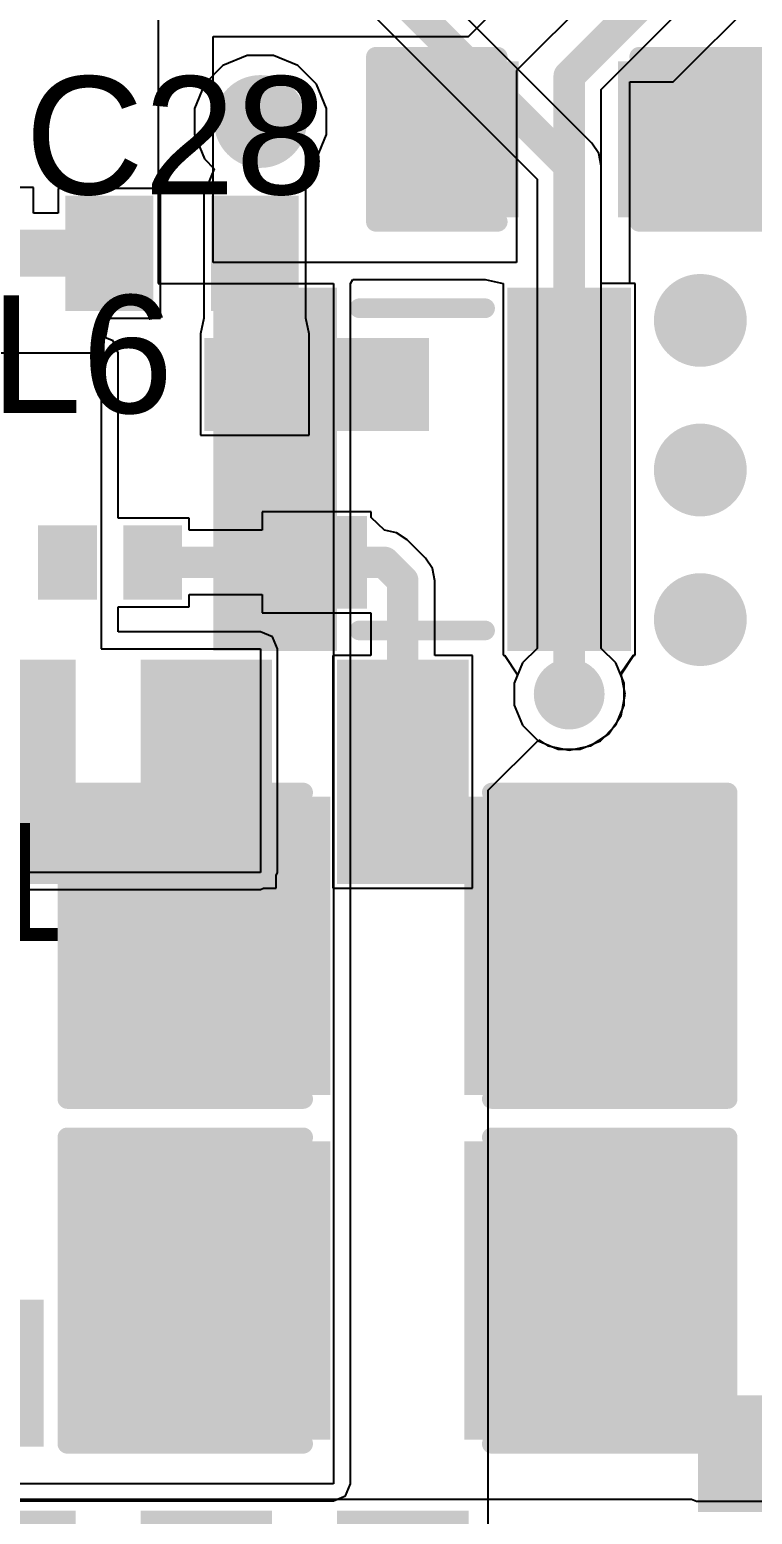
# Model space of a CAD drawing. Header units: millimetres. Extents: x -12 to 5428, y 0 to 5422.
# Drawn here: x 2.2 to 6.87, y 9.81 to 19.4 of the extents above; entities that cross this region are included whole.
import ezdxf

# ---------------------------------------------------------------- set-up
doc = ezdxf.new("R2010")
doc.units = ezdxf.units.MM
for name, color, linetype in [('BottomLayer', 5, 'Continuous'), ('BottomPaste', 16, 'Continuous'), ('BottomSolder', 6, 'Continuous'), ('TopLayer', 1, 'Continuous'), ('TopOverlay', 2, 'Continuous'), ('TopPaste', 8, 'Continuous'), ('TopSolder', 216, 'Continuous'), ('ViaHoleLayer', 16, 'Continuous')]:
    doc.layers.add(name, color=color, linetype=linetype)
doc.styles.add('Arial', font='', dxfattribs={"height": 0.2})
doc.styles.get('Arial').set_extended_font_data('Arial')

# ---------------------------------------------------------------- blocks, each defined once
blk = doc.blocks.new('R___0402_B_21')
at = {"layer": 'BottomLayer'}
for points in [[(-0.2413, 0.3175), (-0.2413, -0.3175), (-0.6985, -0.3175), (-0.6985, 0.3175)], [(0.6985, 0.3175), (0.6985, -0.3175), (0.2413, -0.3175), (0.2413, 0.3175)]]:
    blk.add_hatch(color=5, dxfattribs=at).paths.add_polyline_path(points)
at = {"layer": 'BottomPaste'}
for points in [[(-0.2413, 0.3175), (-0.2413, -0.3175), (-0.6985, -0.3175), (-0.6985, 0.3175)], [(0.6985, 0.3175), (0.6985, -0.3175), (0.2413, -0.3175), (0.2413, 0.3175)]]:
    blk.add_hatch(color=16, dxfattribs=at).paths.add_polyline_path(points)
at = {"layer": 'BottomSolder'}
for points in [[(-0.1863, 0.3725), (-0.1863, -0.3725), (-0.7535, -0.3725), (-0.7535, 0.3725)], [(0.7535, 0.3725), (0.7535, -0.3725), (0.1863, -0.3725), (0.1863, 0.3725)]]:
    blk.add_hatch(color=6, dxfattribs=at).paths.add_polyline_path(points)
blk = doc.blocks.new('R___0201_B_22')
at = {"layer": 'BottomLayer'}
for points in [[(-0.41, 0.185), (-0.14, 0.185), (-0.14, -0.185), (-0.41, -0.185)], [(0.14, 0.185), (0.41, 0.185), (0.41, -0.185), (0.14, -0.185)]]:
    blk.add_hatch(color=5, dxfattribs=at).paths.add_polyline_path(points)
at = {"layer": 'BottomPaste'}
for points in [[(-0.41, 0.185), (-0.14, 0.185), (-0.14, -0.185), (-0.41, -0.185)], [(0.14, 0.185), (0.41, 0.185), (0.41, -0.185), (0.14, -0.185)]]:
    blk.add_hatch(color=16, dxfattribs=at).paths.add_polyline_path(points)
at = {"layer": 'BottomSolder'}
for points in [[(-0.465, 0.24), (-0.085, 0.24), (-0.085, -0.24), (-0.465, -0.24)], [(0.085, 0.24), (0.465, 0.24), (0.465, -0.24), (0.085, -0.24)]]:
    blk.add_hatch(color=6, dxfattribs=at).paths.add_polyline_path(points)
blk = doc.blocks.new('SOT_723_B_23')
at = {"layer": 'BottomLayer'}
for points in [[(-0.65, 0.8), (-0.15, 0.8), (-0.15, 0.35), (-0.65, 0.35)], [(0.15, 0.8), (0.65, 0.8), (0.65, 0.35), (0.15, 0.35)], [(-0.25, -0.35), (0.25, -0.35), (0.25, -0.8), (-0.25, -0.8)]]:
    blk.add_hatch(color=5, dxfattribs=at).paths.add_polyline_path(points)
at = {"layer": 'BottomPaste'}
for points in [[(-0.65, 0.8), (-0.15, 0.8), (-0.15, 0.35), (-0.65, 0.35)], [(0.15, 0.8), (0.65, 0.8), (0.65, 0.35), (0.15, 0.35)], [(-0.25, -0.35), (0.25, -0.35), (0.25, -0.8), (-0.25, -0.8)]]:
    blk.add_hatch(color=16, dxfattribs=at).paths.add_polyline_path(points)
at = {"layer": 'BottomSolder'}
for points in [[(-0.725, 0.875), (-0.075, 0.875), (-0.075, 0.275), (-0.725, 0.275)], [(0.075, 0.875), (0.725, 0.875), (0.725, 0.275), (0.075, 0.275)], [(-0.325, -0.275), (0.325, -0.275), (0.325, -0.875), (-0.325, -0.875)]]:
    blk.add_hatch(color=6, dxfattribs=at).paths.add_polyline_path(points)
blk = doc.blocks.new('SOP_8_B_24')
at = {"layer": 'BottomLayer'}
for points in [[(-3.4, 2.255), (-2.1, 2.255), (-2.1, 1.555), (-3.4, 1.555)], [(2.1, 2.255), (3.4, 2.255), (3.4, 1.555), (2.1, 1.555)], [(-3.4, 0.985), (-2.1, 0.985), (-2.1, 0.285), (-3.4, 0.285)], [(2.1, 0.985), (3.4, 0.985), (3.4, 0.285), (2.1, 0.285)], [(-3.4, -0.285), (-2.1, -0.285), (-2.1, -0.985), (-3.4, -0.985)], [(2.1, -0.285), (3.4, -0.285), (3.4, -0.985), (2.1, -0.985)], [(-3.4, -1.555), (-2.1, -1.555), (-2.1, -2.255), (-3.4, -2.255)], [(2.1, -1.555), (3.4, -1.555), (3.4, -2.255), (2.1, -2.255)]]:
    blk.add_hatch(color=5, dxfattribs=at).paths.add_polyline_path(points)
at = {"layer": 'BottomPaste'}
for points in [[(-3.4, 2.255), (-2.1, 2.255), (-2.1, 1.555), (-3.4, 1.555)], [(2.1, 2.255), (3.4, 2.255), (3.4, 1.555), (2.1, 1.555)], [(-3.4, 0.985), (-2.1, 0.985), (-2.1, 0.285), (-3.4, 0.285)], [(2.1, 0.985), (3.4, 0.985), (3.4, 0.285), (2.1, 0.285)], [(-3.4, -0.285), (-2.1, -0.285), (-2.1, -0.985), (-3.4, -0.985)], [(2.1, -0.285), (3.4, -0.285), (3.4, -0.985), (2.1, -0.985)], [(-3.4, -1.555), (-2.1, -1.555), (-2.1, -2.255), (-3.4, -2.255)], [(2.1, -1.555), (3.4, -1.555), (3.4, -2.255), (2.1, -2.255)]]:
    blk.add_hatch(color=16, dxfattribs=at).paths.add_polyline_path(points)
at = {"layer": 'BottomSolder'}
for points in [[(-3.475, 2.33), (-2.025, 2.33), (-2.025, 1.48), (-3.475, 1.48)], [(2.025, 2.33), (3.475, 2.33), (3.475, 1.48), (2.025, 1.48)], [(-3.475, 1.06), (-2.025, 1.06), (-2.025, 0.21), (-3.475, 0.21)], [(2.025, 1.06), (3.475, 1.06), (3.475, 0.21), (2.025, 0.21)], [(-3.475, -0.21), (-2.025, -0.21), (-2.025, -1.06), (-3.475, -1.06)], [(2.025, -0.21), (3.475, -0.21), (3.475, -1.06), (2.025, -1.06)], [(-3.475, -1.48), (-2.025, -1.48), (-2.025, -2.33), (-3.475, -2.33)], [(2.025, -1.48), (3.475, -1.48), (3.475, -2.33), (2.025, -2.33)]]:
    blk.add_hatch(color=6, dxfattribs=at).paths.add_polyline_path(points)
blk = doc.blocks.new('IND_1008__2520_M_______43')
at = {"layer": 'TopLayer'}
for points in [[(-1.275, 1.1), (-0.625, 1.1), (-0.625, -1.1), (-1.275, -1.1)], [(0.625, 1.1), (1.275, 1.1), (1.275, -1.1), (0.625, -1.1)]]:
    blk.add_hatch(color=1, dxfattribs=at).paths.add_polyline_path(points)
at = {"layer": 'TopPaste'}
for points in [[(-1.275, 1.1), (-0.625, 1.1), (-0.625, -1.1), (-1.275, -1.1)], [(0.625, 1.1), (1.275, 1.1), (1.275, -1.1), (0.625, -1.1)]]:
    blk.add_hatch(color=8, dxfattribs=at).paths.add_polyline_path(points)
at = {"layer": 'TopSolder'}
for points in [[(-1.35, 1.175), (-0.55, 1.175), (-0.55, -1.175), (-1.35, -1.175)], [(0.55, 1.175), (1.35, 1.175), (1.35, -1.175), (0.55, -1.175)]]:
    blk.add_hatch(color=216, dxfattribs=at).paths.add_polyline_path(points)
at = {"layer": 'TopOverlay', "const_width": 0.127}
for points in [[(0.4064, 1.0414), (-0.4064, 1.0414)], [(0.4064, -1.0414), (-0.4064, -1.0414)]]:
    blk.add_lwpolyline(points, dxfattribs=at)
at = {"layer": 'TopOverlay', "const_width": 0.0635}
for points in [[(-0.4382, 1.0414, 1), (-0.3747, 1.0414, 1)], [(0.3746, 1.0414, 1), (0.4381, 1.0414, 1)], [(-0.4382, -1.0414, 1), (-0.3747, -1.0414, 1)], [(0.3746, -1.0414, 1), (0.4381, -1.0414, 1)]]:
    blk.add_lwpolyline(points, format="xyb", close=True, dxfattribs=at)
blk = doc.blocks.new('IND_0603__1608_M_______123')
at = {"layer": 'TopLayer'}
for points in [[(-1, 0.4), (-0.4, 0.4), (-0.4, -0.4), (-1, -0.4)], [(0.4, 0.4), (1, 0.4), (1, -0.4), (0.4, -0.4)]]:
    blk.add_hatch(color=1, dxfattribs=at).paths.add_polyline_path(points)
at = {"layer": 'TopPaste'}
for points in [[(-1, 0.4), (-0.4, 0.4), (-0.4, -0.4), (-1, -0.4)], [(0.4, 0.4), (1, 0.4), (1, -0.4), (0.4, -0.4)]]:
    blk.add_hatch(color=8, dxfattribs=at).paths.add_polyline_path(points)
at = {"layer": 'TopSolder'}
for points in [[(-1.075, 0.475), (-0.325, 0.475), (-0.325, -0.475), (-1.075, -0.475)], [(0.325, 0.475), (1.075, 0.475), (1.075, -0.475), (0.325, -0.475)]]:
    blk.add_hatch(color=216, dxfattribs=at).paths.add_polyline_path(points)
at = {"layer": 'TopOverlay', "const_width": 0.127}
for points in [[(0.2286, 0.4572), (-0.2032, 0.4572)], [(0.2286, -0.4572), (-0.2032, -0.4572)]]:
    blk.add_lwpolyline(points, dxfattribs=at)
at = {"layer": 'TopOverlay', "const_width": 0.0635}
for points in [[(-0.2349, 0.4572, 1), (-0.1714, 0.4572, 1)], [(0.1969, 0.4572, 1), (0.2604, 0.4572, 1)], [(-0.2349, -0.4572, 1), (-0.1714, -0.4572, 1)], [(0.1969, -0.4572, 1), (0.2604, -0.4572, 1)]]:
    blk.add_lwpolyline(points, format="xyb", close=True, dxfattribs=at)
blk = doc.blocks.new('C___1206_182')
at = {"layer": 'TopLayer'}
for points in [[(-2.032, 0.889), (-0.508, 0.889), (-0.508, -0.889), (-2.032, -0.889)], [(0.508, 0.889), (2.032, 0.889), (2.032, -0.889), (0.508, -0.889)]]:
    blk.add_hatch(color=1, dxfattribs=at).paths.add_polyline_path(points)
at = {"layer": 'TopPaste'}
for points in [[(-2.032, 0.889), (-0.508, 0.889), (-0.508, -0.889), (-2.032, -0.889)], [(0.508, 0.889), (2.032, 0.889), (2.032, -0.889), (0.508, -0.889)]]:
    blk.add_hatch(color=8, dxfattribs=at).paths.add_polyline_path(points)
at = {"layer": 'TopSolder'}
for points in [[(-2.107, 0.964), (-0.433, 0.964), (-0.433, -0.964), (-2.107, -0.964)], [(0.433, 0.964), (2.107, 0.964), (2.107, -0.964), (0.433, -0.964)]]:
    blk.add_hatch(color=216, dxfattribs=at).paths.add_polyline_path(points)
at = {"layer": 'TopOverlay', "const_width": 0.127}
for points in [[(-2.1336, 0.9906), (-2.1336, -0.9906)], [(-0.6096, 0.9906), (-2.1336, 0.9906)], [(2.1336, 0.9906), (0.6096, 0.9906)], [(2.1336, 0.9906), (2.1336, -0.9906)], [(-0.6096, -0.9906), (-2.1336, -0.9906)], [(2.1336, -0.9906), (0.6096, -0.9906)]]:
    blk.add_lwpolyline(points, dxfattribs=at)
at = {"layer": 'TopOverlay', "const_width": 0.0635}
for points in [[(-2.1653, 0.9906, 1), (-2.1018, 0.9906, 1)], [(-2.1653, 0.9906, 1), (-2.1018, 0.9906, 1)], [(-0.6413, 0.9906, 1), (-0.5778, 0.9906, 1)], [(0.5779, 0.9906, 1), (0.6414, 0.9906, 1)], [(2.1019, 0.9906, 1), (2.1654, 0.9906, 1)], [(2.1019, 0.9906, 1), (2.1654, 0.9906, 1)], [(-2.1653, -0.9906, 1), (-2.1018, -0.9906, 1)], [(-2.1653, -0.9906, 1), (-2.1018, -0.9906, 1)], [(-0.6413, -0.9906, 1), (-0.5778, -0.9906, 1)], [(0.5779, -0.9906, 1), (0.6414, -0.9906, 1)], [(2.1019, -0.9906, 1), (2.1654, -0.9906, 1)], [(2.1019, -0.9906, 1), (2.1654, -0.9906, 1)]]:
    blk.add_lwpolyline(points, format="xyb", close=True, dxfattribs=at)
blk = doc.blocks.new('C___1206_183')
at = {"layer": 'TopLayer'}
for points in [[(-2.032, 0.889), (-0.508, 0.889), (-0.508, -0.889), (-2.032, -0.889)], [(0.508, 0.889), (2.032, 0.889), (2.032, -0.889), (0.508, -0.889)]]:
    blk.add_hatch(color=1, dxfattribs=at).paths.add_polyline_path(points)
at = {"layer": 'TopPaste'}
for points in [[(-2.032, 0.889), (-0.508, 0.889), (-0.508, -0.889), (-2.032, -0.889)], [(0.508, 0.889), (2.032, 0.889), (2.032, -0.889), (0.508, -0.889)]]:
    blk.add_hatch(color=8, dxfattribs=at).paths.add_polyline_path(points)
at = {"layer": 'TopSolder'}
for points in [[(-2.107, 0.964), (-0.433, 0.964), (-0.433, -0.964), (-2.107, -0.964)], [(0.433, 0.964), (2.107, 0.964), (2.107, -0.964), (0.433, -0.964)]]:
    blk.add_hatch(color=216, dxfattribs=at).paths.add_polyline_path(points)
at = {"layer": 'TopOverlay', "const_width": 0.127}
for points in [[(-2.1336, 0.9906), (-2.1336, -0.9906)], [(-0.6096, 0.9906), (-2.1336, 0.9906)], [(2.1336, 0.9906), (0.6096, 0.9906)], [(2.1336, 0.9906), (2.1336, -0.9906)], [(-0.6096, -0.9906), (-2.1336, -0.9906)], [(2.1336, -0.9906), (0.6096, -0.9906)]]:
    blk.add_lwpolyline(points, dxfattribs=at)
at = {"layer": 'TopOverlay', "const_width": 0.0635}
for points in [[(-2.1653, 0.9906, 1), (-2.1018, 0.9906, 1)], [(-2.1653, 0.9906, 1), (-2.1018, 0.9906, 1)], [(-0.6413, 0.9906, 1), (-0.5778, 0.9906, 1)], [(0.5779, 0.9906, 1), (0.6414, 0.9906, 1)], [(2.1019, 0.9906, 1), (2.1654, 0.9906, 1)], [(2.1019, 0.9906, 1), (2.1654, 0.9906, 1)], [(-2.1653, -0.9906, 1), (-2.1018, -0.9906, 1)], [(-2.1653, -0.9906, 1), (-2.1018, -0.9906, 1)], [(-0.6413, -0.9906, 1), (-0.5778, -0.9906, 1)], [(0.5779, -0.9906, 1), (0.6414, -0.9906, 1)], [(2.1019, -0.9906, 1), (2.1654, -0.9906, 1)], [(2.1019, -0.9906, 1), (2.1654, -0.9906, 1)]]:
    blk.add_lwpolyline(points, format="xyb", close=True, dxfattribs=at)
blk = doc.blocks.new('C___0603_195')
at = {"layer": 'TopLayer'}
for points in [[(-0.381, 0.4445), (-0.381, -0.4445), (-1.143, -0.4445), (-1.143, 0.4445)], [(1.143, 0.4445), (1.143, -0.4445), (0.381, -0.4445), (0.381, 0.4445)]]:
    blk.add_hatch(color=1, dxfattribs=at).paths.add_polyline_path(points)
at = {"layer": 'TopPaste'}
for points in [[(-0.381, 0.4445), (-0.381, -0.4445), (-1.143, -0.4445), (-1.143, 0.4445)], [(1.143, 0.4445), (1.143, -0.4445), (0.381, -0.4445), (0.381, 0.4445)]]:
    blk.add_hatch(color=8, dxfattribs=at).paths.add_polyline_path(points)
at = {"layer": 'TopSolder'}
for points in [[(-0.321, 0.5045), (-0.321, -0.5045), (-1.203, -0.5045), (-1.203, 0.5045)], [(1.203, 0.5045), (1.203, -0.5045), (0.321, -0.5045), (0.321, 0.5045)]]:
    blk.add_hatch(color=216, dxfattribs=at).paths.add_polyline_path(points)
at = {"layer": 'TopOverlay', "const_width": 0.127}
for points in [[(-0.4572, 0.5334), (-1.2446, 0.5334)], [(-1.2446, 0.5334), (-1.2446, -0.5334)], [(1.2446, 0.5334), (0.4572, 0.5334)], [(1.2446, 0.5334), (1.2446, -0.5334)], [(-0.4572, -0.5334), (-1.2446, -0.5334)], [(1.2446, -0.5334), (0.4572, -0.5334)]]:
    blk.add_lwpolyline(points, dxfattribs=at)
at = {"layer": 'TopOverlay', "const_width": 0.0635}
for points in [[(-1.2764, 0.5334, 1), (-1.2129, 0.5334, 1)], [(-1.2764, 0.5334, 1), (-1.2129, 0.5334, 1)], [(-0.489, 0.5334, 1), (-0.4255, 0.5334, 1)], [(0.4254, 0.5334, 1), (0.4889, 0.5334, 1)], [(1.2128, 0.5334, 1), (1.2763, 0.5334, 1)], [(1.2128, 0.5334, 1), (1.2763, 0.5334, 1)], [(-1.2764, -0.5334, 1), (-1.2129, -0.5334, 1)], [(-1.2764, -0.5334, 1), (-1.2129, -0.5334, 1)], [(-0.489, -0.5334, 1), (-0.4255, -0.5334, 1)], [(0.4254, -0.5334, 1), (0.4889, -0.5334, 1)], [(1.2128, -0.5334, 1), (1.2763, -0.5334, 1)], [(1.2128, -0.5334, 1), (1.2763, -0.5334, 1)]]:
    blk.add_lwpolyline(points, format="xyb", close=True, dxfattribs=at)
blk = doc.blocks.new('C___0402_B_202')
at = {"layer": 'BottomLayer'}
for points in [[(-0.2413, 0.3175), (-0.2413, -0.3175), (-0.6985, -0.3175), (-0.6985, 0.3175)], [(0.6985, 0.3175), (0.6985, -0.3175), (0.2413, -0.3175), (0.2413, 0.3175)]]:
    blk.add_hatch(color=5, dxfattribs=at).paths.add_polyline_path(points)
at = {"layer": 'BottomPaste'}
for points in [[(-0.2413, 0.3175), (-0.2413, -0.3175), (-0.6985, -0.3175), (-0.6985, 0.3175)], [(0.6985, 0.3175), (0.6985, -0.3175), (0.2413, -0.3175), (0.2413, 0.3175)]]:
    blk.add_hatch(color=16, dxfattribs=at).paths.add_polyline_path(points)
at = {"layer": 'BottomSolder'}
for points in [[(-0.1813, 0.3775), (-0.1813, -0.3775), (-0.7585, -0.3775), (-0.7585, 0.3775)], [(0.7585, 0.3775), (0.7585, -0.3775), (0.1813, -0.3775), (0.1813, 0.3775)]]:
    blk.add_hatch(color=6, dxfattribs=at).paths.add_polyline_path(points)

msp = doc.modelspace()

# ---------------------------------------------------------------- hatches: boundary and pattern name
at = {"layer": 'BottomLayer'}
h = msp.add_hatch(color=5, dxfattribs=at)
edge = h.paths.add_edge_path()
edge.add_arc((3.6941, 18.8094), 0.3, 0, 360)
h = msp.add_hatch(color=5, dxfattribs=at)
edge = h.paths.add_edge_path()
edge.add_arc((6.5371, 17.5236), 0.3, 0, 360)
h = msp.add_hatch(color=5, dxfattribs=at)
edge = h.paths.add_edge_path()
edge.add_arc((6.5371, 16.5565), 0.3, 0, 360)
h = msp.add_hatch(color=5, dxfattribs=at)
edge = h.paths.add_edge_path()
edge.add_arc((6.5371, 15.5895), 0.3, 0, 360)
h = msp.add_hatch(color=5, dxfattribs=at)
edge = h.paths.add_edge_path()
edge.add_arc((5.6896, 15.108), 0.2286, 0, 360)
at = {"layer": 'TopLayer'}
h = msp.add_hatch(color=1, dxfattribs=at)
edge = h.paths.add_edge_path()
edge.add_arc((3.6941, 18.8094), 0.3, 0, 360)
h = msp.add_hatch(color=1, dxfattribs=at)
edge = h.paths.add_edge_path()
edge.add_arc((6.5371, 17.5236), 0.3, 0, 360)
h = msp.add_hatch(color=1, dxfattribs=at)
edge = h.paths.add_edge_path()
edge.add_arc((6.5371, 16.5565), 0.3, 0, 360)
h = msp.add_hatch(color=1, dxfattribs=at)
edge = h.paths.add_edge_path()
edge.add_arc((6.5371, 15.5895), 0.3, 0, 360)
h = msp.add_hatch(color=1, dxfattribs=at)
edge = h.paths.add_edge_path()
edge.add_arc((5.6896, 15.108), 0.2286, 0, 360)
at = {"layer": 'ViaHoleLayer'}
h = msp.add_hatch(color=16, dxfattribs=at)
edge = h.paths.add_edge_path()
edge.add_arc((3.6941, 18.8094), 0.15, 0, 360)
h = msp.add_hatch(color=16, dxfattribs=at)
edge = h.paths.add_edge_path()
edge.add_arc((6.5371, 17.5236), 0.15, 0, 360)
h = msp.add_hatch(color=16, dxfattribs=at)
edge = h.paths.add_edge_path()
edge.add_arc((6.5371, 16.5565), 0.15, 0, 360)
h = msp.add_hatch(color=16, dxfattribs=at)
edge = h.paths.add_edge_path()
edge.add_arc((6.5371, 15.5895), 0.15, 0, 360)
h = msp.add_hatch(color=16, dxfattribs=at)
edge = h.paths.add_edge_path()
edge.add_arc((5.6896, 15.108), 0.1016, 0, 360)

# ---------------------------------------------------------------- linework, layer by layer
at = {"layer": 'BottomLayer'}
for p, q in [((5.3434, 19.1621), (4.2125, 20.293)), ((3.9802, 19.9393), (5.0504, 18.8691)), ((3.6092, 19.2364), (3.4522, 19.1714)), ((3.779, 19.2364), (3.6092, 19.2364)), ((3.936, 19.1714), (3.779, 19.2364)), ((3.4522, 19.1714), (3.3321, 19.0513)), ((4.0561, 19.0513), (3.936, 19.1714)), ((5.8361, 18.6693), (5.3434, 19.1621)), ((5.3434, 19.1621), (5.3434, 19.1621)), ((3.3321, 19.0513), (3.2671, 18.8944)), ((4.1211, 18.8944), (4.0561, 19.0513)), ((3.2671, 18.8944), (3.2671, 18.7245)), ((4.1211, 18.7245), (4.1211, 18.8944)), ((5.0504, 18.8691), (5.0504, 18.8691)), ((5.0504, 18.8691), (5.4824, 18.437)), ((3.2671, 18.7245), (3.3321, 18.5676)), ((4.0561, 18.5676), (4.1211, 18.7245)), ((5.881, 18.6021), (5.8361, 18.6693)), ((5.8361, 18.6693), (5.8361, 18.6693)), ((3.3321, 18.5676), (3.3958, 18.5039)), ((3.9911, 18.5025), (4.0561, 18.5676)), ((5.8968, 18.5228), (5.881, 18.6021)), ((5.8968, 15.4037), (5.8968, 18.5228)), ((3.3958, 18.5039), (3.3432, 18.3769)), ((3.9878, 18.3769), (3.9911, 18.5025)), ((5.4824, 18.437), (5.4824, 15.4037)), ((2.2265, 18.3823), (1.9323, 18.3823)), ((2.2265, 18.2168), (2.2265, 18.3823)), ((3.048, 18.3769), (2.3876, 18.3769)), ((2.3876, 18.3769), (2.3876, 18.2168)), ((3.048, 17.5387), (3.048, 18.3769)), ((3.3432, 18.3769), (3.3274, 18.3769)), ((3.3274, 18.3769), (3.3274, 17.5387)), ((3.9878, 18.3333), (3.9878, 18.3769)), ((3.9878, 17.5387), (3.9878, 18.3333)), ((2.3876, 18.2168), (2.2265, 18.2168)), ((2.6922, 17.4117), (2.7174, 17.5387)), ((2.7174, 17.5387), (3.048, 17.5387)), ((3.3274, 17.5387), (3.306, 17.436)), ((3.3274, 17.5387), (3.3274, 17.5387)), ((4.0092, 17.436), (3.9878, 17.5387)), ((3.9878, 17.5387), (3.9878, 17.5387)), ((2.7422, 17.391), (2.6922, 17.4117)), ((2.7744, 17.3132), (2.7422, 17.391)), ((3.306, 17.436), (3.306, 17.436)), ((3.306, 17.436), (3.306, 17.4205)), ((3.306, 17.4205), (3.306, 16.7828)), ((4.0092, 17.4205), (4.0092, 17.436)), ((4.0092, 17.436), (4.0092, 17.436)), ((4.0092, 16.7828), (4.0092, 17.4205)), ((-0.64, 17.3132), (2.6644, 17.3132)), ((2.6644, 17.3132), (2.6644, 15.4005)), ((2.7744, 16.246), (2.7744, 17.3132)), ((3.306, 16.7828), (4.0092, 16.7828)), ((3.2338, 16.246), (2.7744, 16.246)), ((3.2338, 16.1666), (3.2338, 16.246)), ((4.4092, 16.286), (3.706, 16.286)), ((3.706, 16.286), (3.706, 16.1666)), ((4.4092, 16.2503), (4.4092, 16.286)), ((4.4951, 16.1666), (4.4092, 16.2503)), ((3.706, 16.1666), (3.2338, 16.1666)), ((4.5744, 16.1508), (4.4951, 16.1666)), ((4.6416, 16.1059), (4.5744, 16.1508)), ((4.7606, 15.9869), (4.6416, 16.1059)), ((4.8055, 15.9197), (4.7606, 15.9869)), ((4.8213, 15.8404), (4.8055, 15.9197)), ((4.8213, 15.3564), (4.8213, 15.8404)), ((4.8213, 15.8404), (4.8213, 15.8404)), ((3.2338, 15.6728), (3.2338, 15.7522)), ((3.2338, 15.7522), (3.706, 15.7522)), ((3.706, 15.7522), (3.706, 15.6328)), ((2.7744, 15.5105), (2.7744, 15.6728)), ((2.7744, 15.6728), (3.2338, 15.6728)), ((3.706, 15.6328), (4.4069, 15.6328)), ((4.4069, 15.6328), (4.4069, 15.3564)), ((3.6941, 15.5105), (2.7744, 15.5105)), ((3.7719, 15.4783), (3.6941, 15.5105)), ((3.8041, 15.4005), (3.7719, 15.4783)), ((2.6644, 15.4005), (3.6941, 15.4005)), ((3.6941, 15.4005), (3.6941, 13.9548)), ((3.8041, 13.9548), (3.8041, 15.4005)), ((4.4069, 15.3564), (4.1625, 15.3564)), ((4.1625, 15.3564), (4.1625, 13.8532)), ((5.0657, 15.3564), (4.8213, 15.3564)), ((5.0657, 13.8532), (5.0657, 15.3564)), ((5.4824, 15.4037), (5.3881, 15.3094)), ((5.991, 15.3094), (5.8968, 15.4037)), ((5.3881, 15.3094), (5.334, 15.1787)), ((6.0452, 15.1787), (5.991, 15.3094)), ((5.334, 15.1787), (5.334, 15.0372)), ((6.0452, 15.0372), (6.0452, 15.1787)), ((5.334, 15.0372), (5.3881, 14.9065)), ((5.991, 14.9065), (6.0452, 15.0372)), ((5.3881, 14.9065), (5.4882, 14.8065)), ((5.891, 14.8065), (5.991, 14.9065)), ((5.4882, 14.8065), (5.6189, 14.7524)), ((5.7603, 14.7524), (5.891, 14.8065)), ((5.6189, 14.7524), (5.7603, 14.7524)), ((3.6941, 13.9548), (0.2453, 13.9548)), ((3.7957, 13.9346), (3.8041, 13.9548)), ((3.7957, 13.8532), (3.7957, 13.9346)), ((0.2453, 13.8448), (3.6941, 13.8448)), ((3.6941, 13.8448), (3.7143, 13.8532)), ((3.7143, 13.8532), (3.7957, 13.8532)), ((4.1625, 13.8532), (5.0657, 13.8532)), ((6.481, 9.9015), (0.2286, 9.9015)), ((6.5117, 9.8888), (6.481, 9.9015)), ((7.0945, 9.8888), (6.5117, 9.8888))]:
    msp.add_line(p, q, dxfattribs=at)
for points, const_width in [([(4.066, 20.1465), (5.1969, 19.0156)], 0.2032), ([(5.1969, 19.0156), (5.6896, 18.5228)], 0.2032), ([(5.6896, 15.108), (5.6896, 18.5228)], 0.2032), ([(1.9017, 17.9578), (2.7178, 17.9578)], 0.3048), ([(3.6576, 17.1094), (3.6576, 17.9578)], 0.3048), ([(2.9972, 15.9594), (4.0576, 15.9594)], 0.2032), ([(4.0576, 15.9594), (4.4951, 15.9594)], 0.2032), ([(4.4951, 15.9594), (4.6141, 15.8404)], 0.2032), ([(4.6141, 14.6048), (4.6141, 15.8404)], 0.2032)]:
    msp.add_lwpolyline(points, dxfattribs=dict(at, const_width=const_width))
for points, const_width in [([(5.1461, 19.0156, 1), (5.2477, 19.0156, 1)], 0.1016), ([(5.1461, 19.0156, 1), (5.2477, 19.0156, 1)], 0.1016), ([(5.6388, 18.5228, 1), (5.7404, 18.5228, 1)], 0.1016), ([(5.6388, 18.5228, 1), (5.7404, 18.5228, 1)], 0.1016), ([(2.6416, 17.9578, 1), (2.794, 17.9578, 1)], 0.1524), ([(3.5814, 17.9578, 1), (3.7338, 17.9578, 1)], 0.1524), ([(3.5814, 17.1094, 1), (3.7338, 17.1094, 1)], 0.1524), ([(2.9464, 15.9594, 1), (3.048, 15.9594, 1)], 0.1016), ([(4.0068, 15.9594, 1), (4.1084, 15.9594, 1)], 0.1016), ([(4.0068, 15.9594, 1), (4.1084, 15.9594, 1)], 0.1016), ([(4.4443, 15.9594, 1), (4.5459, 15.9594, 1)], 0.1016), ([(4.4443, 15.9594, 1), (4.5459, 15.9594, 1)], 0.1016), ([(4.5633, 15.8404, 1), (4.6649, 15.8404, 1)], 0.1016), ([(4.5633, 15.8404, 1), (4.6649, 15.8404, 1)], 0.1016), ([(5.6388, 15.108, 1), (5.7404, 15.108, 1)], 0.1016), ([(4.5633, 14.6048, 1), (4.6649, 14.6048, 1)], 0.1016)]:
    msp.add_lwpolyline(points, format="xyb", close=True, dxfattribs=dict(at, const_width=const_width))
at = {"layer": 'TopLayer'}
for p, q in [((5.0396, 19.3578), (5.9162, 20.2344)), ((6.1662, 19.9557), (5.3493, 19.1389)), ((5.8968, 19.0168), (6.6876, 19.8077)), ((6.3614, 19.0653), (6.9162, 19.6201)), ((3.0338, 19.4759), (3.0338, 17.7624)), ((3.3889, 18.2611), (3.3889, 19.3578)), ((3.3889, 19.3578), (5.0396, 19.3578)), ((5.3493, 19.1389), (5.3493, 17.897)), ((5.8968, 17.7624), (5.8968, 19.0168)), ((6.0813, 17.7624), (6.0813, 19.0653)), ((6.0813, 19.0653), (6.3614, 19.0653)), ((3.3889, 17.897), (3.3889, 18.2611)), ((5.3493, 17.897), (3.3889, 17.897)), ((3.0338, 17.7624), (4.1656, 17.7624)), ((4.1656, 17.7624), (4.1656, 10.003)), ((4.2756, 17.7624), (4.292, 17.787)), ((4.2756, 10.003), (4.2756, 17.7624)), ((4.292, 17.787), (5.1462, 17.787)), ((5.1462, 17.787), (5.263, 17.7624)), ((5.263, 17.7624), (5.263, 17.7075)), ((6.1162, 17.7624), (5.8968, 17.7624)), ((6.1162, 17.7624), (6.0813, 17.7624)), ((6.1162, 15.3592), (6.1162, 17.7624)), ((6.1162, 15.3592), (6.1162, 17.7624)), ((5.263, 17.7075), (5.263, 15.3592)), ((5.263, 15.3592), (5.272, 15.3592)), ((5.272, 15.3592), (5.3561, 15.2322)), ((6.023, 15.2322), (6.1072, 15.3592)), ((6.0318, 15.2571), (6.1021, 15.3592)), ((6.1021, 15.3592), (6.1162, 15.3592)), ((6.1072, 15.3592), (6.1162, 15.3592)), ((5.3561, 15.2322), (5.334, 15.1787)), ((5.334, 15.1787), (5.334, 15.0372)), ((6.0452, 15.1787), (6.023, 15.2322)), ((6.0263, 15.2378), (6.0318, 15.2571)), ((6.0522, 15.108), (6.0263, 15.2378)), ((6.0452, 15.0372), (6.0452, 15.1787)), ((6.0246, 14.9692), (6.0522, 15.108)), ((5.334, 15.0372), (5.3881, 14.9065)), ((5.991, 14.9065), (6.0452, 15.0372)), ((5.3881, 14.9065), (5.4882, 14.8065)), ((5.891, 14.8065), (5.991, 14.9065)), ((5.946, 14.8516), (6.0246, 14.9692)), ((5.1669, 14.4861), (5.4927, 14.8119)), ((5.4882, 14.8065), (5.6189, 14.7524)), ((5.4927, 14.8119), (5.5508, 14.773)), ((5.7603, 14.7524), (5.891, 14.8065)), ((5.8283, 14.773), (5.946, 14.8516)), ((5.5508, 14.773), (5.6896, 14.7454)), ((5.6189, 14.7524), (5.7603, 14.7524)), ((5.6896, 14.7454), (5.8283, 14.773)), ((5.1669, 7.7978), (5.1669, 14.4861)), ((4.1656, 10.003), (1.7381, 10.003)), ((4.2434, 9.9252), (4.2756, 10.003)), ((1.7381, 9.893), (4.1656, 9.893)), ((4.1656, 9.893), (4.2434, 9.9252))]:
    msp.add_line(p, q, dxfattribs=at)
at = {"layer": 'TopLayer', "const_width": 0.2032}
for points in [[(5.6896, 19.1027), (6.5411, 19.9542)], [(5.6896, 16.5608), (5.6896, 19.1027)], [(5.6896, 15.108), (5.6896, 16.5608)]]:
    msp.add_lwpolyline(points, dxfattribs=at)
at = {"layer": 'TopLayer', "const_width": 0.1016}
for points in [[(5.6388, 19.1027, 1), (5.7404, 19.1027, 1)], [(5.6388, 19.1027, 1), (5.7404, 19.1027, 1)], [(5.6388, 16.5608, 1), (5.7404, 16.5608, 1)], [(5.6388, 16.5608, 1), (5.7404, 16.5608, 1)], [(5.6388, 15.108, 1), (5.7404, 15.108, 1)]]:
    msp.add_lwpolyline(points, format="xyb", close=True, dxfattribs=at)

# ---------------------------------------------------------------- block references
for name, p, rotation in [('C___0603_195', (5.685, 18.6944), 180), ('R___0402_B_21', (3.1877, 17.9578), 180), ('IND_1008__2520_M_______43', (4.7396, 16.5608), 180), ('R___0201_B_22', (2.7222, 15.9594), 180), ('SOP_8_B_24', (2.7091, 11.8548), 270), ('C___1206_182', (4.5799, 13.481), 180), ('C___1206_183', (4.5799, 11.2522), 180), ('IND_0603__1608_M_______123', (1.2192, 10.7188), 180)]:
    msp.add_blockref(name, p, dxfattribs=dict(rotation=rotation))
for name, p in [('SOT_723_B_23', (4.0576, 16.5344)), ('C___0402_B_202', (7.2811, 10.1979))]:
    msp.add_blockref(name, p)

# ---------------------------------------------------------------- texts
at = {"layer": 'TopOverlay', "style": 'Arial'}
for s, p in [('C28', (2.172, 18.3389)), ('L6', (1.9474, 16.9247)), ('C41', (0.4829, 13.5129))]:
    msp.add_text(s, height=0.762, dxfattribs=at).set_placement(p)

doc.saveas('drawing.dxf')
